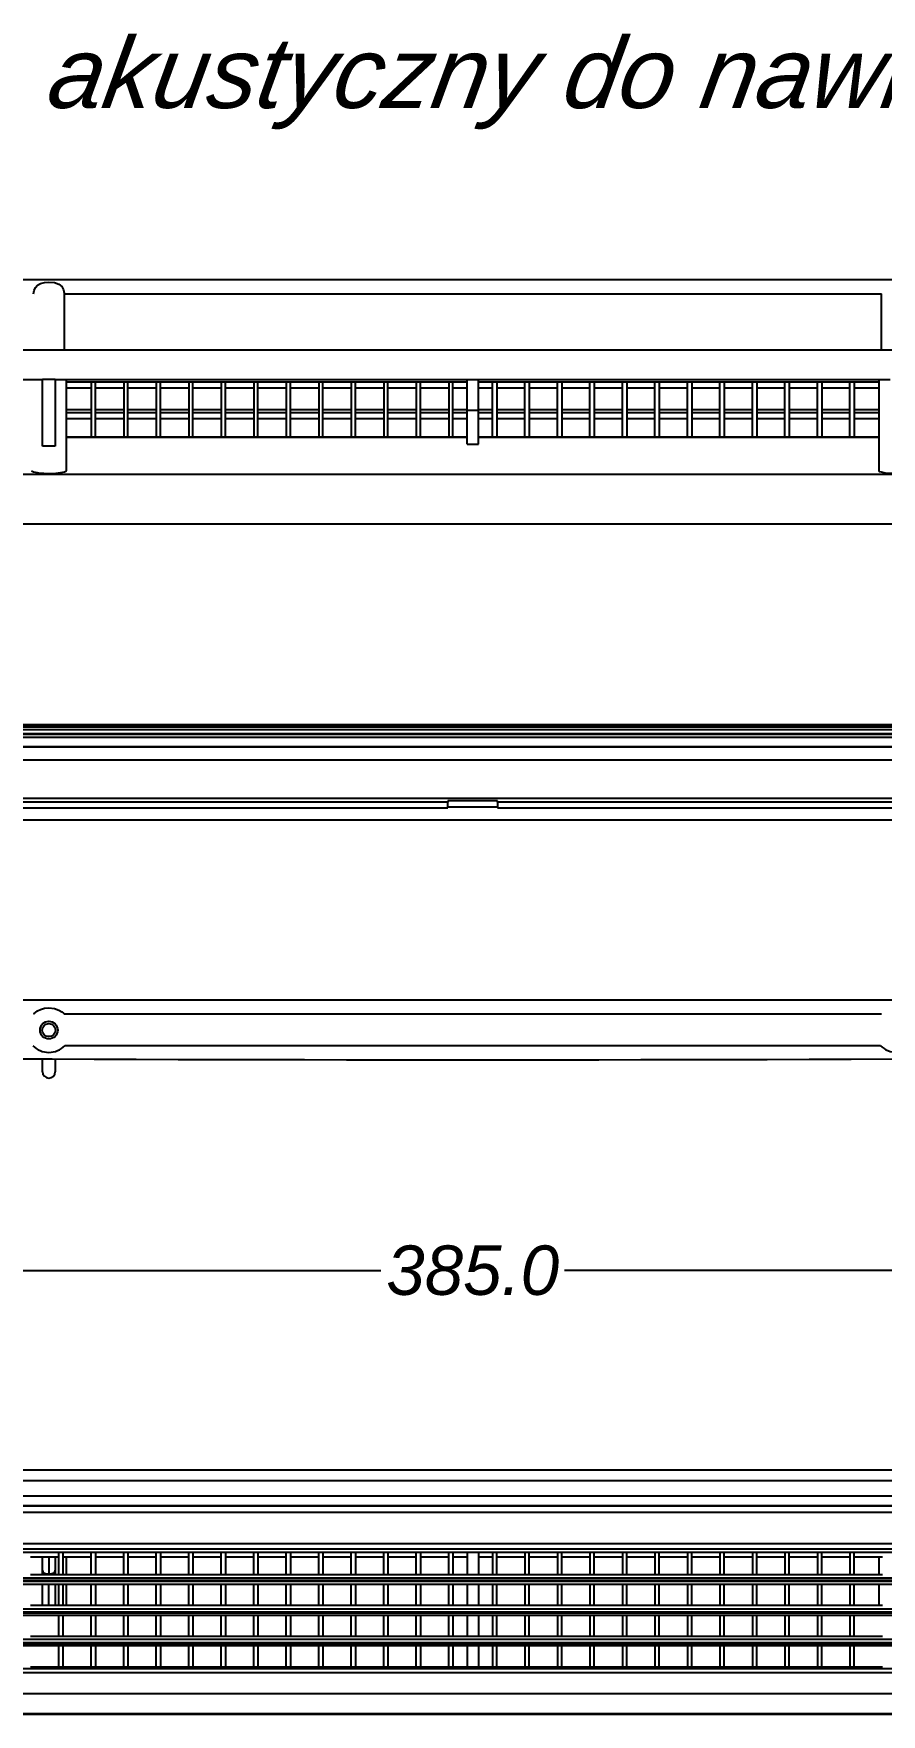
# Model space of a CAD drawing. Extents: x -4 to 468, y 40 to 278.
# Drawn here: x 126.4 to 246.4, y 40 to 277.9 of the extents above; entities that cross this region are included whole.
import ezdxf

# ---------------------------------------------------------------- set-up
doc = ezdxf.new("R2010")
doc.units = 0
doc.header["$MEASUREMENT"] = 0
doc.header["$PDSIZE"] = -1
doc.layers.get('0').update_dxf_attribs({"linetype": 'CONTINUOUS'})
doc.layers.get('DEFPOINTS').update_dxf_attribs({"linetype": 'CONTINUOUS'})
doc.styles.get("Standard").update_dxf_attribs({"font": 'ARIALI.TTF'})
doc.dimstyles.get("Standard").update_dxf_attribs({"dimtxt": 0.18, "dimasz": 0.18, "dimexe": 0.18, "dimexo": 0.0625, "dimgap": 0.09, "dimtad": 0, "dimtih": 1, "dimtoh": 1, "dimdec": 4, "dimzin": 0, "dimdsep": 46, "dimtxsty": 'Standard', "dimcen": 0.09, "dimadec": 0, "dimazin": 0, "dimtfac": 1, "dimtdec": 4, "dimtofl": 0, "dimtmove": 0, "dimatfit": 0, "dimfxl": 0, "dimtolj": 1, "dimtzin": 0, "dimarcsym": 0})

# ---------------------------------------------------------------- blocks, each defined once
blk = doc.blocks.new('*D0')
at = {"color": 0, "linetype": 'ByBlock'}
for p, q in [((-3.92, 75.52), (-3.92, 102.98)), ((-0.92, 102.8), (175.57, 102.8)), ((378.08, 102.8), (201.59, 102.8)), ((381.08, 75.52), (381.08, 102.98))]:
    blk.add_line(p, q, dxfattribs=at)
for points in [[(-0.92, 103.3), (-0.92, 102.3), (-3.92, 102.8)], [(378.08, 103.3), (378.08, 102.3), (381.08, 102.8)]]:
    blk.add_solid(points, dxfattribs=at)
at = {"layer": 'DEFPOINTS', "color": 0, "linetype": 'ByBlock'}
for p in [(-3.92, 102.8), (-3.92, 74.52), (381.08, 74.52)]:
    blk.add_point(p, dxfattribs=at)
at = {"color": 0, "linetype": 'ByBlock', "insert": (188.58, 102.8), "char_height": 7, "attachment_point": 5}
blk.add_mtext('\\A1;385.0', dxfattribs=at)

msp = doc.modelspace()

# ---------------------------------------------------------------- linework, layer by layer
at = {"color": 7, "linetype": 'Continuous'}
for p, q in [((33.58, 243.12), (343.58, 243.12)), ((130.73, 241.12), (246.43, 241.12)), ((130.73, 241.12), (130.73, 233.12)), ((246.43, 233.12), (246.43, 241.12)), ((379.08, 233.12), (-1.92, 233.12)), ((127.68, 229.02), (129.48, 229.02)), ((127.68, 219.52), (127.68, 229.02)), ((129.48, 229.02), (129.48, 219.52)), ((131.08, 216.03), (131.08, 228.92)), ((131.08, 228.62), (187.78, 228.62)), ((134.58, 228.61), (131.08, 228.61)), ((134.58, 228.62), (134.58, 220.79)), ((135.18, 220.79), (135.18, 228.62)), ((139.18, 228.61), (135.18, 228.61)), ((139.18, 228.62), (139.18, 220.79)), ((139.78, 220.79), (139.78, 228.62)), ((143.78, 228.61), (139.78, 228.61)), ((143.78, 228.62), (143.78, 220.79)), ((144.38, 220.79), (144.38, 228.62)), ((148.38, 228.61), (144.38, 228.61)), ((148.38, 228.62), (148.38, 220.79)), ((148.98, 220.79), (148.98, 228.62)), ((152.98, 228.61), (148.98, 228.61)), ((152.98, 228.62), (152.98, 220.79)), ((153.58, 220.79), (153.58, 228.62)), ((157.58, 228.61), (153.58, 228.61)), ((157.58, 228.62), (157.58, 220.79)), ((158.18, 220.79), (158.18, 228.62)), ((162.18, 228.61), (158.18, 228.61)), ((162.18, 228.62), (162.18, 220.79)), ((162.78, 220.79), (162.78, 228.62)), ((166.78, 228.61), (162.78, 228.61)), ((166.78, 228.62), (166.78, 220.79)), ((167.38, 220.79), (167.38, 228.62)), ((171.38, 228.61), (167.38, 228.61)), ((171.38, 228.62), (171.38, 220.79)), ((171.98, 220.79), (171.98, 228.62)), ((175.98, 228.61), (171.98, 228.61)), ((175.98, 228.62), (175.98, 220.79)), ((176.58, 220.79), (176.58, 228.62)), ((180.58, 228.61), (176.58, 228.61)), ((180.58, 228.62), (180.58, 220.79)), ((181.18, 220.79), (181.18, 228.62)), ((185.18, 228.61), (181.18, 228.61)), ((185.18, 228.62), (185.18, 220.79)), ((185.78, 220.79), (185.78, 228.62)), ((187.78, 228.61), (185.78, 228.61)), ((189.38, 228.91), (187.78, 228.91)), ((187.78, 224.57), (187.78, 228.91)), ((189.38, 224.57), (189.38, 228.91)), ((189.38, 228.62), (246.08, 228.62)), ((191.38, 228.61), (189.38, 228.61)), ((191.38, 220.79), (191.38, 228.62)), ((191.98, 228.62), (191.98, 220.79)), ((195.98, 228.61), (191.98, 228.61)), ((195.98, 220.79), (195.98, 228.62)), ((196.58, 228.62), (196.58, 220.79)), ((200.58, 228.61), (196.58, 228.61)), ((200.58, 220.79), (200.58, 228.62)), ((201.18, 228.62), (201.18, 220.79)), ((205.18, 228.61), (201.18, 228.61)), ((205.18, 220.79), (205.18, 228.62)), ((205.78, 228.62), (205.78, 220.79)), ((209.78, 228.61), (205.78, 228.61)), ((209.78, 220.79), (209.78, 228.62)), ((210.38, 228.62), (210.38, 220.79)), ((214.38, 228.61), (210.38, 228.61)), ((214.38, 220.79), (214.38, 228.62)), ((214.98, 228.62), (214.98, 220.79)), ((218.98, 228.61), (214.98, 228.61)), ((218.98, 220.79), (218.98, 228.62)), ((219.58, 228.62), (219.58, 220.79)), ((223.58, 228.61), (219.58, 228.61)), ((223.58, 220.79), (223.58, 228.62)), ((224.18, 228.62), (224.18, 220.79)), ((228.18, 228.61), (224.18, 228.61)), ((228.18, 220.79), (228.18, 228.62)), ((228.78, 228.62), (228.78, 220.79)), ((232.78, 228.61), (228.78, 228.61)), ((232.78, 220.79), (232.78, 228.62)), ((233.38, 228.62), (233.38, 220.79)), ((237.38, 228.61), (233.38, 228.61)), ((237.38, 220.79), (237.38, 228.62)), ((237.98, 228.62), (237.98, 220.79)), ((241.98, 228.61), (237.98, 228.61)), ((241.98, 220.79), (241.98, 228.62)), ((242.58, 228.62), (242.58, 220.79)), ((246.08, 228.61), (242.58, 228.61)), ((246.08, 228.92), (246.08, 216.03)), ((134.58, 227.73), (131.08, 227.73)), ((139.18, 227.73), (135.18, 227.73)), ((143.78, 227.73), (139.78, 227.73)), ((148.38, 227.73), (144.38, 227.73)), ((152.98, 227.73), (148.98, 227.73)), ((157.58, 227.73), (153.58, 227.73)), ((162.18, 227.73), (158.18, 227.73)), ((166.78, 227.73), (162.78, 227.73)), ((171.38, 227.73), (167.38, 227.73)), ((175.98, 227.73), (171.98, 227.73)), ((180.58, 227.73), (176.58, 227.73)), ((185.18, 227.73), (181.18, 227.73)), ((187.78, 227.73), (185.78, 227.73)), ((191.38, 227.73), (189.38, 227.73)), ((195.98, 227.73), (191.98, 227.73)), ((200.58, 227.73), (196.58, 227.73)), ((205.18, 227.73), (201.18, 227.73)), ((209.78, 227.73), (205.78, 227.73)), ((214.38, 227.73), (210.38, 227.73)), ((218.98, 227.73), (214.98, 227.73)), ((223.58, 227.73), (219.58, 227.73)), ((228.18, 227.73), (224.18, 227.73)), ((232.78, 227.73), (228.78, 227.73)), ((237.38, 227.73), (233.38, 227.73)), ((241.98, 227.73), (237.98, 227.73)), ((246.08, 227.73), (242.58, 227.73)), ((134.58, 224.67), (131.08, 224.67)), ((134.58, 224.66), (131.08, 224.66)), ((134.58, 224.27), (131.08, 224.27)), ((139.18, 224.67), (135.18, 224.67)), ((139.18, 224.66), (135.18, 224.66)), ((139.18, 224.27), (135.18, 224.27)), ((143.78, 224.67), (139.78, 224.67)), ((143.78, 224.66), (139.78, 224.66)), ((143.78, 224.27), (139.78, 224.27)), ((148.38, 224.67), (144.38, 224.67)), ((148.38, 224.66), (144.38, 224.66)), ((148.38, 224.27), (144.38, 224.27)), ((152.98, 224.67), (148.98, 224.67)), ((152.98, 224.66), (148.98, 224.66)), ((152.98, 224.27), (148.98, 224.27)), ((157.58, 224.67), (153.58, 224.67)), ((157.58, 224.66), (153.58, 224.66)), ((157.58, 224.27), (153.58, 224.27)), ((162.18, 224.67), (158.18, 224.67)), ((162.18, 224.66), (158.18, 224.66)), ((162.18, 224.27), (158.18, 224.27)), ((166.78, 224.67), (162.78, 224.67)), ((166.78, 224.66), (162.78, 224.66)), ((166.78, 224.27), (162.78, 224.27)), ((171.38, 224.67), (167.38, 224.67)), ((171.38, 224.66), (167.38, 224.66)), ((171.38, 224.27), (167.38, 224.27)), ((175.98, 224.67), (171.98, 224.67)), ((175.98, 224.66), (171.98, 224.66)), ((175.98, 224.27), (171.98, 224.27)), ((180.58, 224.67), (176.58, 224.67)), ((180.58, 224.66), (176.58, 224.66)), ((180.58, 224.27), (176.58, 224.27)), ((185.18, 224.67), (181.18, 224.67)), ((185.18, 224.66), (181.18, 224.66)), ((185.18, 224.27), (181.18, 224.27)), ((187.78, 224.67), (185.78, 224.67)), ((187.78, 224.66), (185.78, 224.66)), ((187.78, 224.27), (185.78, 224.27)), ((189.38, 224.57), (187.78, 224.57)), ((187.78, 219.81), (187.78, 224.57)), ((191.38, 224.67), (189.38, 224.67)), ((191.38, 224.66), (189.38, 224.66)), ((189.38, 219.81), (189.38, 224.57)), ((191.38, 224.27), (189.38, 224.27)), ((195.98, 224.67), (191.98, 224.67)), ((195.98, 224.66), (191.98, 224.66)), ((195.98, 224.27), (191.98, 224.27)), ((200.58, 224.67), (196.58, 224.67)), ((200.58, 224.66), (196.58, 224.66)), ((200.58, 224.27), (196.58, 224.27)), ((205.18, 224.67), (201.18, 224.67)), ((205.18, 224.66), (201.18, 224.66)), ((205.18, 224.27), (201.18, 224.27)), ((209.78, 224.67), (205.78, 224.67)), ((209.78, 224.66), (205.78, 224.66)), ((209.78, 224.27), (205.78, 224.27)), ((214.38, 224.67), (210.38, 224.67)), ((214.38, 224.66), (210.38, 224.66)), ((214.38, 224.27), (210.38, 224.27)), ((218.98, 224.67), (214.98, 224.67)), ((218.98, 224.66), (214.98, 224.66)), ((218.98, 224.27), (214.98, 224.27)), ((223.58, 224.67), (219.58, 224.67)), ((223.58, 224.66), (219.58, 224.66)), ((223.58, 224.27), (219.58, 224.27)), ((228.18, 224.67), (224.18, 224.67)), ((228.18, 224.66), (224.18, 224.66)), ((228.18, 224.27), (224.18, 224.27)), ((232.78, 224.67), (228.78, 224.67)), ((232.78, 224.66), (228.78, 224.66)), ((232.78, 224.27), (228.78, 224.27)), ((237.38, 224.67), (233.38, 224.67)), ((237.38, 224.66), (233.38, 224.66)), ((237.38, 224.27), (233.38, 224.27)), ((241.98, 224.67), (237.98, 224.67)), ((241.98, 224.66), (237.98, 224.66)), ((241.98, 224.27), (237.98, 224.27)), ((246.08, 224.67), (242.58, 224.67)), ((246.08, 224.66), (242.58, 224.66)), ((246.08, 224.27), (242.58, 224.27)), ((134.58, 223.38), (131.08, 223.38)), ((139.18, 223.38), (135.18, 223.38)), ((143.78, 223.38), (139.78, 223.38)), ((148.38, 223.38), (144.38, 223.38)), ((152.98, 223.38), (148.98, 223.38)), ((157.58, 223.38), (153.58, 223.38)), ((162.18, 223.38), (158.18, 223.38)), ((166.78, 223.38), (162.78, 223.38)), ((171.38, 223.38), (167.38, 223.38)), ((175.98, 223.38), (171.98, 223.38)), ((180.58, 223.38), (176.58, 223.38)), ((185.18, 223.38), (181.18, 223.38)), ((187.78, 223.38), (185.78, 223.38)), ((191.38, 223.38), (189.38, 223.38)), ((195.98, 223.38), (191.98, 223.38)), ((200.58, 223.38), (196.58, 223.38)), ((205.18, 223.38), (201.18, 223.38)), ((209.78, 223.38), (205.78, 223.38)), ((214.38, 223.38), (210.38, 223.38)), ((218.98, 223.38), (214.98, 223.38)), ((223.58, 223.38), (219.58, 223.38)), ((228.18, 223.38), (224.18, 223.38)), ((232.78, 223.38), (228.78, 223.38)), ((237.38, 223.38), (233.38, 223.38)), ((241.98, 223.38), (237.98, 223.38)), ((246.08, 223.38), (242.58, 223.38)), ((129.48, 219.52), (127.68, 219.52)), ((187.78, 220.79), (131.08, 220.79)), ((187.78, 220.75), (131.08, 220.75)), ((187.78, 219.81), (189.38, 219.81)), ((246.08, 220.79), (189.38, 220.79)), ((246.08, 220.75), (189.38, 220.75)), ((341.58, 215.52), (35.58, 215.52)), ((21.25, 208.52), (355.91, 208.52)), ((346.48, 179.82), (30.68, 179.82)), ((30.68, 179.8), (346.48, 179.8)), ((346.48, 178.76), (30.68, 178.76)), ((30.68, 178.73), (346.48, 178.73)), ((30.72, 180.13), (346.48, 180.13)), ((346.35, 178.78), (30.8, 178.78)), ((346.08, 179.34), (31.08, 179.34)), ((346.09, 178.29), (31.07, 178.29)), ((344.08, 176.97), (33.08, 176.97)), ((344.08, 176.93), (33.08, 176.93)), ((346.68, 175.05), (30.48, 175.05)), ((346.68, 169.63), (30.48, 169.63)), ((185.08, 169.12), (83.18, 169.12)), ((192.08, 169.33), (185.08, 169.33)), ((185.08, 169.33), (185.08, 169.12)), ((185.08, 168.3), (185.08, 169.12)), ((192.08, 169.12), (192.08, 169.33)), ((293.98, 169.12), (192.08, 169.12)), ((192.08, 169.12), (192.08, 168.3)), ((83.18, 168.3), (185.08, 168.3)), ((185.08, 168.47), (192.08, 168.47)), ((192.08, 168.3), (293.98, 168.3)), ((343.58, 166.58), (33.58, 166.58)), ((33.58, 141.14), (343.58, 141.14)), ((130.73, 139.14), (246.43, 139.14)), ((246.32, 134.64), (130.83, 134.64)), ((127.68, 130.94), (127.68, 132.78)), ((129.48, 132.77), (129.48, 130.94)), ((355.91, 74.55), (21.25, 74.55)), ((-3.92, 73.05), (381.08, 73.05)), ((381.08, 70.86), (-3.92, 70.86)), ((346.87, 69.46), (30.29, 69.46)), ((346.68, 69.44), (30.48, 69.44)), ((346.68, 68.52), (30.48, 68.52)), ((346.68, 64.08), (30.48, 64.08)), ((33.08, 63.41), (344.08, 63.41)), ((33.08, 62.93), (344.08, 62.93)), ((125.98, 62.28), (129.98, 62.28)), ((127.68, 60.35), (127.68, 62.28)), ((128.58, 62.28), (128.58, 59.83)), ((129.48, 62.28), (129.48, 60.35)), ((129.98, 59.69), (129.98, 62.93)), ((130.58, 62.93), (130.58, 59.69)), ((130.58, 62.28), (134.58, 62.28)), ((131.08, 59.69), (131.08, 62.28)), ((134.58, 59.69), (134.58, 62.93)), ((135.18, 62.93), (135.18, 59.69)), ((135.18, 62.28), (139.18, 62.28)), ((139.18, 59.69), (139.18, 62.93)), ((139.78, 62.93), (139.78, 59.69)), ((139.78, 62.28), (143.78, 62.28)), ((143.78, 59.69), (143.78, 62.93)), ((144.38, 62.93), (144.38, 59.69)), ((144.38, 62.28), (148.38, 62.28)), ((148.38, 59.69), (148.38, 62.93)), ((148.98, 62.93), (148.98, 59.69)), ((148.98, 62.28), (152.98, 62.28)), ((152.98, 59.69), (152.98, 62.93)), ((153.58, 62.93), (153.58, 59.69)), ((153.58, 62.28), (157.58, 62.28)), ((157.58, 59.69), (157.58, 62.93)), ((158.18, 62.93), (158.18, 59.69)), ((158.18, 62.28), (162.18, 62.28)), ((162.18, 59.69), (162.18, 62.93)), ((162.78, 62.93), (162.78, 59.69)), ((162.78, 62.28), (166.78, 62.28)), ((166.78, 59.69), (166.78, 62.93)), ((167.38, 62.93), (167.38, 59.69)), ((167.38, 62.28), (171.38, 62.28)), ((171.38, 59.69), (171.38, 62.93)), ((171.98, 62.93), (171.98, 59.69)), ((171.98, 62.28), (175.98, 62.28)), ((175.98, 59.69), (175.98, 62.93)), ((176.58, 62.93), (176.58, 59.69)), ((176.58, 62.28), (180.58, 62.28)), ((180.58, 59.69), (180.58, 62.93)), ((181.18, 62.93), (181.18, 59.69)), ((181.18, 62.28), (185.18, 62.28)), ((185.18, 59.69), (185.18, 62.93)), ((185.78, 62.93), (185.78, 59.69)), ((185.78, 62.28), (187.78, 62.28)), ((187.78, 62.93), (187.78, 59.69)), ((189.38, 62.93), (189.38, 59.69)), ((189.38, 62.28), (191.38, 62.28)), ((191.38, 62.93), (191.38, 59.69)), ((191.98, 59.69), (191.98, 62.93)), ((191.98, 62.28), (195.98, 62.28)), ((195.98, 62.93), (195.98, 59.69)), ((196.58, 59.69), (196.58, 62.93)), ((196.58, 62.28), (200.58, 62.28)), ((200.58, 62.93), (200.58, 59.69)), ((201.18, 59.69), (201.18, 62.93)), ((201.18, 62.28), (205.18, 62.28)), ((205.18, 62.93), (205.18, 59.69)), ((205.78, 59.69), (205.78, 62.93)), ((205.78, 62.28), (209.78, 62.28)), ((209.78, 62.93), (209.78, 59.69)), ((210.38, 59.69), (210.38, 62.93)), ((210.38, 62.28), (214.38, 62.28)), ((214.38, 62.93), (214.38, 59.69)), ((214.98, 59.69), (214.98, 62.93)), ((214.98, 62.28), (218.98, 62.28)), ((218.98, 62.93), (218.98, 59.69)), ((219.58, 59.69), (219.58, 62.93)), ((219.58, 62.28), (223.58, 62.28)), ((223.58, 62.93), (223.58, 59.69)), ((224.18, 59.69), (224.18, 62.93)), ((224.18, 62.28), (228.18, 62.28)), ((228.18, 62.93), (228.18, 59.69)), ((228.78, 59.69), (228.78, 62.93)), ((228.78, 62.28), (232.78, 62.28)), ((232.78, 62.93), (232.78, 59.69)), ((233.38, 59.69), (233.38, 62.93)), ((233.38, 62.28), (237.38, 62.28)), ((237.38, 62.93), (237.38, 59.69)), ((237.98, 59.69), (237.98, 62.93)), ((237.98, 62.28), (241.98, 62.28)), ((241.98, 62.93), (241.98, 59.69)), ((242.58, 59.69), (242.58, 62.93)), ((242.58, 62.28), (246.58, 62.28)), ((246.08, 62.28), (246.08, 59.69)), ((129.98, 59.69), (125.98, 59.69)), ((127.68, 59.69), (127.68, 60.35)), ((128.58, 59.69), (128.58, 59.83)), ((129.48, 60.35), (129.48, 59.69)), ((130.58, 59.69), (129.98, 59.69)), ((134.58, 59.69), (130.58, 59.69)), ((135.18, 59.69), (134.58, 59.69)), ((139.18, 59.69), (135.18, 59.69)), ((139.78, 59.69), (139.18, 59.69)), ((143.78, 59.69), (139.78, 59.69)), ((144.38, 59.69), (143.78, 59.69)), ((148.38, 59.69), (144.38, 59.69)), ((148.98, 59.69), (148.38, 59.69)), ((152.98, 59.69), (148.98, 59.69)), ((153.58, 59.69), (152.98, 59.69)), ((157.58, 59.69), (153.58, 59.69)), ((158.18, 59.69), (157.58, 59.69)), ((162.18, 59.69), (158.18, 59.69)), ((162.78, 59.69), (162.18, 59.69)), ((166.78, 59.69), (162.78, 59.69)), ((167.38, 59.69), (166.78, 59.69)), ((171.38, 59.69), (167.38, 59.69)), ((171.98, 59.69), (171.38, 59.69)), ((175.98, 59.69), (171.98, 59.69)), ((176.58, 59.69), (175.98, 59.69)), ((180.58, 59.69), (176.58, 59.69)), ((181.18, 59.69), (180.58, 59.69)), ((185.18, 59.69), (181.18, 59.69)), ((185.78, 59.69), (185.18, 59.69)), ((187.78, 59.69), (185.78, 59.69)), ((189.38, 59.69), (187.78, 59.69)), ((191.38, 59.69), (189.38, 59.69)), ((191.98, 59.69), (191.38, 59.69)), ((195.98, 59.69), (191.98, 59.69)), ((196.58, 59.69), (195.98, 59.69)), ((200.58, 59.69), (196.58, 59.69)), ((201.18, 59.69), (200.58, 59.69)), ((205.18, 59.69), (201.18, 59.69)), ((205.78, 59.69), (205.18, 59.69)), ((209.78, 59.69), (205.78, 59.69)), ((210.38, 59.69), (209.78, 59.69)), ((214.38, 59.69), (210.38, 59.69)), ((214.98, 59.69), (214.38, 59.69)), ((218.98, 59.69), (214.98, 59.69)), ((219.58, 59.69), (218.98, 59.69)), ((223.58, 59.69), (219.58, 59.69)), ((224.18, 59.69), (223.58, 59.69)), ((228.18, 59.69), (224.18, 59.69)), ((228.78, 59.69), (228.18, 59.69)), ((232.78, 59.69), (228.78, 59.69)), ((233.38, 59.69), (232.78, 59.69)), ((237.38, 59.69), (233.38, 59.69)), ((237.98, 59.69), (237.38, 59.69)), ((241.98, 59.69), (237.98, 59.69)), ((242.58, 59.69), (241.98, 59.69)), ((246.58, 59.69), (242.58, 59.69)), ((346.48, 58.92), (30.68, 58.92)), ((30.68, 58.81), (346.48, 58.81)), ((31.07, 59.3), (346.09, 59.3)), ((31.08, 58.41), (346.08, 58.41)), ((127.68, 55.35), (127.68, 58.41)), ((128.58, 55.35), (128.58, 58.41)), ((129.48, 58.41), (129.48, 55.35)), ((129.98, 55.35), (129.98, 58.41)), ((130.58, 58.41), (130.58, 55.35)), ((131.08, 55.35), (131.08, 58.41)), ((134.58, 55.35), (134.58, 58.41)), ((135.18, 58.41), (135.18, 55.35)), ((139.18, 55.35), (139.18, 58.41)), ((139.78, 58.41), (139.78, 55.35)), ((143.78, 55.35), (143.78, 58.41)), ((144.38, 58.41), (144.38, 55.35)), ((148.38, 55.35), (148.38, 58.41)), ((148.98, 58.41), (148.98, 55.35)), ((152.98, 55.35), (152.98, 58.41)), ((153.58, 58.41), (153.58, 55.35)), ((157.58, 55.35), (157.58, 58.41)), ((158.18, 58.41), (158.18, 55.35)), ((162.18, 55.35), (162.18, 58.41)), ((162.78, 58.41), (162.78, 55.35)), ((166.78, 55.35), (166.78, 58.41)), ((167.38, 58.41), (167.38, 55.35)), ((171.38, 55.35), (171.38, 58.41)), ((171.98, 58.41), (171.98, 55.35)), ((175.98, 55.35), (175.98, 58.41)), ((176.58, 58.41), (176.58, 55.35)), ((180.58, 55.35), (180.58, 58.41)), ((181.18, 58.41), (181.18, 55.35)), ((185.18, 55.35), (185.18, 58.41)), ((185.78, 58.41), (185.78, 55.35)), ((187.78, 58.41), (187.78, 55.35)), ((189.38, 58.41), (189.38, 55.35)), ((191.38, 58.41), (191.38, 55.35)), ((191.98, 55.35), (191.98, 58.41)), ((195.98, 58.41), (195.98, 55.35)), ((196.58, 55.35), (196.58, 58.41)), ((200.58, 58.41), (200.58, 55.35)), ((201.18, 55.35), (201.18, 58.41)), ((205.18, 58.41), (205.18, 55.35)), ((205.78, 55.35), (205.78, 58.41)), ((209.78, 58.41), (209.78, 55.35)), ((210.38, 55.35), (210.38, 58.41)), ((214.38, 58.41), (214.38, 55.35)), ((214.98, 55.35), (214.98, 58.41)), ((218.98, 58.41), (218.98, 55.35)), ((219.58, 55.35), (219.58, 58.41)), ((223.58, 58.41), (223.58, 55.35)), ((224.18, 55.35), (224.18, 58.41)), ((228.18, 58.41), (228.18, 55.35)), ((228.78, 55.35), (228.78, 58.41)), ((232.78, 58.41), (232.78, 55.35)), ((233.38, 55.35), (233.38, 58.41)), ((237.38, 58.41), (237.38, 55.35)), ((237.98, 55.35), (237.98, 58.41)), ((241.98, 58.41), (241.98, 55.35)), ((242.58, 55.35), (242.58, 58.41)), ((246.08, 58.41), (246.08, 55.35)), ((31.08, 54.9), (346.08, 54.9)), ((129.98, 55.35), (125.98, 55.35)), ((130.58, 55.35), (129.98, 55.35)), ((134.58, 55.35), (130.58, 55.35)), ((135.18, 55.35), (134.58, 55.35)), ((139.18, 55.35), (135.18, 55.35)), ((139.78, 55.35), (139.18, 55.35)), ((143.78, 55.35), (139.78, 55.35)), ((144.38, 55.35), (143.78, 55.35)), ((148.38, 55.35), (144.38, 55.35)), ((148.98, 55.35), (148.38, 55.35)), ((152.98, 55.35), (148.98, 55.35)), ((153.58, 55.35), (152.98, 55.35)), ((157.58, 55.35), (153.58, 55.35)), ((158.18, 55.35), (157.58, 55.35)), ((162.18, 55.35), (158.18, 55.35)), ((162.78, 55.35), (162.18, 55.35)), ((166.78, 55.35), (162.78, 55.35)), ((167.38, 55.35), (166.78, 55.35)), ((171.38, 55.35), (167.38, 55.35)), ((171.98, 55.35), (171.38, 55.35)), ((175.98, 55.35), (171.98, 55.35)), ((176.58, 55.35), (175.98, 55.35)), ((180.58, 55.35), (176.58, 55.35)), ((181.18, 55.35), (180.58, 55.35)), ((185.18, 55.35), (181.18, 55.35)), ((185.78, 55.35), (185.18, 55.35)), ((187.78, 55.35), (185.78, 55.35)), ((189.38, 55.35), (187.78, 55.35)), ((191.38, 55.35), (189.38, 55.35)), ((191.98, 55.35), (191.38, 55.35)), ((195.98, 55.35), (191.98, 55.35)), ((196.58, 55.35), (195.98, 55.35)), ((200.58, 55.35), (196.58, 55.35)), ((201.18, 55.35), (200.58, 55.35)), ((205.18, 55.35), (201.18, 55.35)), ((205.78, 55.35), (205.18, 55.35)), ((209.78, 55.35), (205.78, 55.35)), ((210.38, 55.35), (209.78, 55.35)), ((214.38, 55.35), (210.38, 55.35)), ((214.98, 55.35), (214.38, 55.35)), ((218.98, 55.35), (214.98, 55.35)), ((219.58, 55.35), (218.98, 55.35)), ((223.58, 55.35), (219.58, 55.35)), ((224.18, 55.35), (223.58, 55.35)), ((228.18, 55.35), (224.18, 55.35)), ((228.78, 55.35), (228.18, 55.35)), ((232.78, 55.35), (228.78, 55.35)), ((233.38, 55.35), (232.78, 55.35)), ((237.38, 55.35), (233.38, 55.35)), ((237.98, 55.35), (237.38, 55.35)), ((241.98, 55.35), (237.98, 55.35)), ((242.58, 55.35), (241.98, 55.35)), ((246.58, 55.35), (242.58, 55.35)), ((346.48, 54.44), (30.68, 54.44)), ((30.68, 54.34), (346.48, 54.34)), ((31.07, 54), (346.09, 54)), ((129.98, 51), (129.98, 54)), ((130.58, 54), (130.58, 51)), ((134.58, 51), (134.58, 54)), ((135.18, 54), (135.18, 51)), ((139.18, 51), (139.18, 54)), ((139.78, 54), (139.78, 51)), ((143.78, 51), (143.78, 54)), ((144.38, 54), (144.38, 51)), ((148.38, 51), (148.38, 54)), ((148.98, 54), (148.98, 51)), ((152.98, 51), (152.98, 54)), ((153.58, 54), (153.58, 51)), ((157.58, 51), (157.58, 54)), ((158.18, 54), (158.18, 51)), ((162.18, 51), (162.18, 54)), ((162.78, 54), (162.78, 51)), ((166.78, 51), (166.78, 54)), ((167.38, 54), (167.38, 51)), ((171.38, 51), (171.38, 54)), ((171.98, 54), (171.98, 51)), ((175.98, 51), (175.98, 54)), ((176.58, 54), (176.58, 51)), ((180.58, 51), (180.58, 54)), ((181.18, 54), (181.18, 51)), ((185.18, 51), (185.18, 54)), ((185.78, 54), (185.78, 51)), ((187.78, 54), (187.78, 51)), ((189.38, 54), (189.38, 51)), ((191.38, 54), (191.38, 51)), ((191.98, 51), (191.98, 54)), ((195.98, 54), (195.98, 51)), ((196.58, 51), (196.58, 54)), ((200.58, 54), (200.58, 51)), ((201.18, 51), (201.18, 54)), ((205.18, 54), (205.18, 51)), ((205.78, 51), (205.78, 54)), ((209.78, 54), (209.78, 51)), ((210.38, 51), (210.38, 54)), ((214.38, 54), (214.38, 51)), ((214.98, 51), (214.98, 54)), ((218.98, 54), (218.98, 51)), ((219.58, 51), (219.58, 54)), ((223.58, 54), (223.58, 51)), ((224.18, 51), (224.18, 54)), ((228.18, 54), (228.18, 51)), ((228.78, 51), (228.78, 54)), ((232.78, 54), (232.78, 51)), ((233.38, 51), (233.38, 54)), ((237.38, 54), (237.38, 51)), ((237.98, 51), (237.98, 54)), ((241.98, 54), (241.98, 51)), ((242.58, 51), (242.58, 54)), ((346.48, 50.09), (30.68, 50.09)), ((30.68, 49.99), (346.48, 49.99)), ((31.08, 50.61), (346.08, 50.61)), ((129.98, 51), (125.98, 51)), ((130.58, 51), (129.98, 51)), ((134.58, 51), (130.58, 51)), ((135.18, 51), (134.58, 51)), ((139.18, 51), (135.18, 51)), ((139.78, 51), (139.18, 51)), ((143.78, 51), (139.78, 51)), ((144.38, 51), (143.78, 51)), ((148.38, 51), (144.38, 51)), ((148.98, 51), (148.38, 51)), ((152.98, 51), (148.98, 51)), ((153.58, 51), (152.98, 51)), ((157.58, 51), (153.58, 51)), ((158.18, 51), (157.58, 51)), ((162.18, 51), (158.18, 51)), ((162.78, 51), (162.18, 51)), ((166.78, 51), (162.78, 51)), ((167.38, 51), (166.78, 51)), ((171.38, 51), (167.38, 51)), ((171.98, 51), (171.38, 51)), ((175.98, 51), (171.98, 51)), ((176.58, 51), (175.98, 51)), ((180.58, 51), (176.58, 51)), ((181.18, 51), (180.58, 51)), ((185.18, 51), (181.18, 51)), ((185.78, 51), (185.18, 51)), ((187.78, 51), (185.78, 51)), ((189.38, 51), (187.78, 51)), ((191.38, 51), (189.38, 51)), ((191.98, 51), (191.38, 51)), ((195.98, 51), (191.98, 51)), ((196.58, 51), (195.98, 51)), ((200.58, 51), (196.58, 51)), ((201.18, 51), (200.58, 51)), ((205.18, 51), (201.18, 51)), ((205.78, 51), (205.18, 51)), ((209.78, 51), (205.78, 51)), ((210.38, 51), (209.78, 51)), ((214.38, 51), (210.38, 51)), ((214.98, 51), (214.38, 51)), ((218.98, 51), (214.98, 51)), ((219.58, 51), (218.98, 51)), ((223.58, 51), (219.58, 51)), ((224.18, 51), (223.58, 51)), ((228.18, 51), (224.18, 51)), ((228.78, 51), (228.18, 51)), ((232.78, 51), (228.78, 51)), ((233.38, 51), (232.78, 51)), ((237.38, 51), (233.38, 51)), ((237.98, 51), (237.38, 51)), ((241.98, 51), (237.98, 51)), ((242.58, 51), (241.98, 51)), ((246.58, 51), (242.58, 51)), ((31.05, 49.72), (346.1, 49.72)), ((129.98, 46.66), (129.98, 49.72)), ((130.58, 49.72), (130.58, 46.66)), ((134.58, 46.66), (134.58, 49.72)), ((135.18, 49.72), (135.18, 46.66)), ((139.18, 46.66), (139.18, 49.72)), ((139.78, 49.72), (139.78, 46.66)), ((143.78, 46.66), (143.78, 49.72)), ((144.38, 49.72), (144.38, 46.66)), ((148.38, 46.66), (148.38, 49.72)), ((148.98, 49.72), (148.98, 46.66)), ((152.98, 46.66), (152.98, 49.72)), ((153.58, 49.72), (153.58, 46.66)), ((157.58, 46.66), (157.58, 49.72)), ((158.18, 49.72), (158.18, 46.66)), ((162.18, 46.66), (162.18, 49.72)), ((162.78, 49.72), (162.78, 46.66)), ((166.78, 46.66), (166.78, 49.72)), ((167.38, 49.72), (167.38, 46.66)), ((171.38, 46.66), (171.38, 49.72)), ((171.98, 49.72), (171.98, 46.66)), ((175.98, 46.66), (175.98, 49.72)), ((176.58, 49.72), (176.58, 46.66)), ((180.58, 46.66), (180.58, 49.72)), ((181.18, 49.72), (181.18, 46.66)), ((185.18, 46.66), (185.18, 49.72)), ((185.78, 49.72), (185.78, 46.66)), ((187.78, 49.72), (187.78, 46.66)), ((189.38, 49.72), (189.38, 46.66)), ((191.38, 49.72), (191.38, 46.66)), ((191.98, 46.66), (191.98, 49.72)), ((195.98, 49.72), (195.98, 46.66)), ((196.58, 46.66), (196.58, 49.72)), ((200.58, 49.72), (200.58, 46.66)), ((201.18, 46.66), (201.18, 49.72)), ((205.18, 49.72), (205.18, 46.66)), ((205.78, 46.66), (205.78, 49.72)), ((209.78, 49.72), (209.78, 46.66)), ((210.38, 46.66), (210.38, 49.72)), ((214.38, 49.72), (214.38, 46.66)), ((214.98, 46.66), (214.98, 49.72)), ((218.98, 49.72), (218.98, 46.66)), ((219.58, 46.66), (219.58, 49.72)), ((223.58, 49.72), (223.58, 46.66)), ((224.18, 46.66), (224.18, 49.72)), ((228.18, 49.72), (228.18, 46.66)), ((228.78, 46.66), (228.78, 49.72)), ((232.78, 49.72), (232.78, 46.66)), ((233.38, 46.66), (233.38, 49.72)), ((237.38, 49.72), (237.38, 46.66)), ((237.98, 46.66), (237.98, 49.72)), ((241.98, 49.72), (241.98, 46.66)), ((242.58, 46.66), (242.58, 49.72)), ((33.08, 46.44), (344.08, 46.44)), ((344.08, 45.85), (33.08, 45.85)), ((129.98, 46.66), (125.98, 46.66)), ((130.58, 46.66), (129.98, 46.66)), ((134.58, 46.66), (130.58, 46.66)), ((135.18, 46.66), (134.58, 46.66)), ((139.18, 46.66), (135.18, 46.66)), ((139.78, 46.66), (139.18, 46.66)), ((143.78, 46.66), (139.78, 46.66)), ((144.38, 46.66), (143.78, 46.66)), ((148.38, 46.66), (144.38, 46.66)), ((148.98, 46.66), (148.38, 46.66)), ((152.98, 46.66), (148.98, 46.66)), ((153.58, 46.66), (152.98, 46.66)), ((157.58, 46.66), (153.58, 46.66)), ((158.18, 46.66), (157.58, 46.66)), ((162.18, 46.66), (158.18, 46.66)), ((162.78, 46.66), (162.18, 46.66)), ((166.78, 46.66), (162.78, 46.66)), ((167.38, 46.66), (166.78, 46.66)), ((171.38, 46.66), (167.38, 46.66)), ((171.98, 46.66), (171.38, 46.66)), ((175.98, 46.66), (171.98, 46.66)), ((176.58, 46.66), (175.98, 46.66)), ((180.58, 46.66), (176.58, 46.66)), ((181.18, 46.66), (180.58, 46.66)), ((185.18, 46.66), (181.18, 46.66)), ((185.78, 46.66), (185.18, 46.66)), ((187.78, 46.66), (185.78, 46.66)), ((189.38, 46.66), (187.78, 46.66)), ((191.38, 46.66), (189.38, 46.66)), ((191.98, 46.66), (191.38, 46.66)), ((195.98, 46.66), (191.98, 46.66)), ((196.58, 46.66), (195.98, 46.66)), ((200.58, 46.66), (196.58, 46.66)), ((201.18, 46.66), (200.58, 46.66)), ((205.18, 46.66), (201.18, 46.66)), ((205.78, 46.66), (205.18, 46.66)), ((209.78, 46.66), (205.78, 46.66)), ((210.38, 46.66), (209.78, 46.66)), ((214.38, 46.66), (210.38, 46.66)), ((214.98, 46.66), (214.38, 46.66)), ((218.98, 46.66), (214.98, 46.66)), ((219.58, 46.66), (218.98, 46.66)), ((223.58, 46.66), (219.58, 46.66)), ((224.18, 46.66), (223.58, 46.66)), ((228.18, 46.66), (224.18, 46.66)), ((228.78, 46.66), (228.18, 46.66)), ((232.78, 46.66), (228.78, 46.66)), ((233.38, 46.66), (232.78, 46.66)), ((237.38, 46.66), (233.38, 46.66)), ((237.98, 46.66), (237.38, 46.66)), ((241.98, 46.66), (237.98, 46.66)), ((242.58, 46.66), (241.98, 46.66)), ((246.58, 46.66), (242.58, 46.66)), ((346.68, 42.88), (30.48, 42.88)), ((346.68, 40.01), (30.48, 40.01)), ((343.58, 39.95), (33.58, 39.95)), ((83.18, 40), (185.08, 40)), ((185.08, 40), (83.18, 40)), ((185.08, 40), (185.08, 40)), ((192.08, 40), (185.08, 40)), ((185.08, 40), (185.08, 40)), ((192.08, 40), (293.98, 40)), ((293.98, 40), (192.08, 40)), ((192.08, 40), (192.08, 40)), ((192.08, 40), (192.08, 40))]:
    msp.add_line(p, q, dxfattribs=at)
at = {"color": 7, "linetype": 'Continuous', "flags": 128}
for points in [[(126.43, 241.12), (126.49, 241.59), (126.67, 242), (126.96, 242.33), (127.38, 242.56), (127.97, 242.71), (128.58, 242.76), (129.39, 242.68), (130.01, 242.45), (130.4, 242.13), (130.65, 241.67), (130.73, 241.19), (130.73, 241.12)], [(127.68, 228.92), (93.2, 228.92), (45.51, 228.92), (-2.18, 228.92)], [(247.68, 228.92), (236.27, 228.92), (188.58, 228.92), (140.89, 228.92), (129.48, 228.92)], [(131.07, 216.01), (130.99, 215.92), (130.8, 215.85), (130.22, 215.73), (129.56, 215.66), (128.81, 215.63), (127.85, 215.65), (127.38, 215.68), (126.96, 215.73), (126.39, 215.83), (126.11, 215.97)], [(251.06, 216.03), (251.06, 215.98), (250.92, 215.89), (250.67, 215.81), (250.08, 215.71), (249.57, 215.67), (249.01, 215.64), (248.49, 215.63), (247.98, 215.64), (247.47, 215.67), (247.02, 215.72), (246.43, 215.83), (246.19, 215.91), (246.08, 216.01), (246.08, 216.01)], [(126.43, 139.14), (126.49, 139.2), (126.67, 139.35), (126.96, 139.55), (127.38, 139.76), (127.97, 139.93), (128.58, 139.99), (129.39, 139.89), (130.01, 139.65), (130.4, 139.42), (130.65, 139.22), (130.73, 139.15), (130.73, 139.14)], [(127.68, 60.35), (127.72, 60.2), (127.88, 60.01), (128.11, 59.9), (128.25, 59.86), (128.32, 59.84), (128.36, 59.84), (128.38, 59.84), (128.39, 59.84), (128.39, 59.84), (128.4, 59.84), (128.4, 59.83), (128.4, 59.83), (128.4, 59.83), (128.4, 59.83), (128.4, 59.83), (128.4, 59.83), (128.4, 59.83), (128.4, 59.83), (128.58, 59.83)], [(128.58, 59.83), (128.67, 59.83), (128.71, 59.83), (128.74, 59.83), (128.75, 59.84), (128.75, 59.84), (128.76, 59.84), (128.76, 59.84), (128.76, 59.84), (128.76, 59.84), (128.76, 59.84), (128.76, 59.84), (128.76, 59.84), (128.76, 59.84), (128.76, 59.84), (128.76, 59.84), (129.01, 59.9), (129.27, 60.01), (129.44, 60.18), (129.48, 60.35)]]:
    msp.add_lwpolyline(points, dxfattribs=at)
at = {"color": 7, "linetype": 'Continuous'}
for radius in [1.25, 0.925]:
    msp.add_circle((128.58, 136.84), radius, dxfattribs=at)
for centre, radius, start, end in [((188.58, 14132.64), 14000, 269.220344, 270.779656), ((128.58, 136.84), 3.15, 224.2998, 315.7002), ((248.58, 136.84), 3.15, 224.2998, 315.7002), ((128.58, 130.94), 0.9, 180, 360)]:
    msp.add_arc(centre, radius, start, end, dxfattribs=at)

# ---------------------------------------------------------------- texts
at = {"linetype": 'Continuous', "oblique": 10}
msp.add_text('Okap akustyczny do nawiewnika EMM', height=10, dxfattribs=at).set_placement((90.74, 267.41))

# ---------------------------------------------------------------- dimensions: what is measured, and where the dimension line sits
at = {"linetype": 'Continuous'}
dim = msp.add_linear_dim(base=(-3.92, 102.8), p1=(381.08, 74.52), p2=(-3.92, 74.52), dimstyle='Standard', override={"dimtxt": 7, "dimasz": 3, "dimexo": 1, "dimgap": 1, "dimtih": 0, "dimtoh": 0, "dimdec": 1, "dimdle": 1, "dimtdec": 1, "dimatfit": 3}, dxfattribs=at)
dim.commit()
dim.dimension.update_dxf_attribs({"geometry": '*D0', "text_midpoint": (188.58, 102.8)})

doc.saveas('drawing.dxf')
